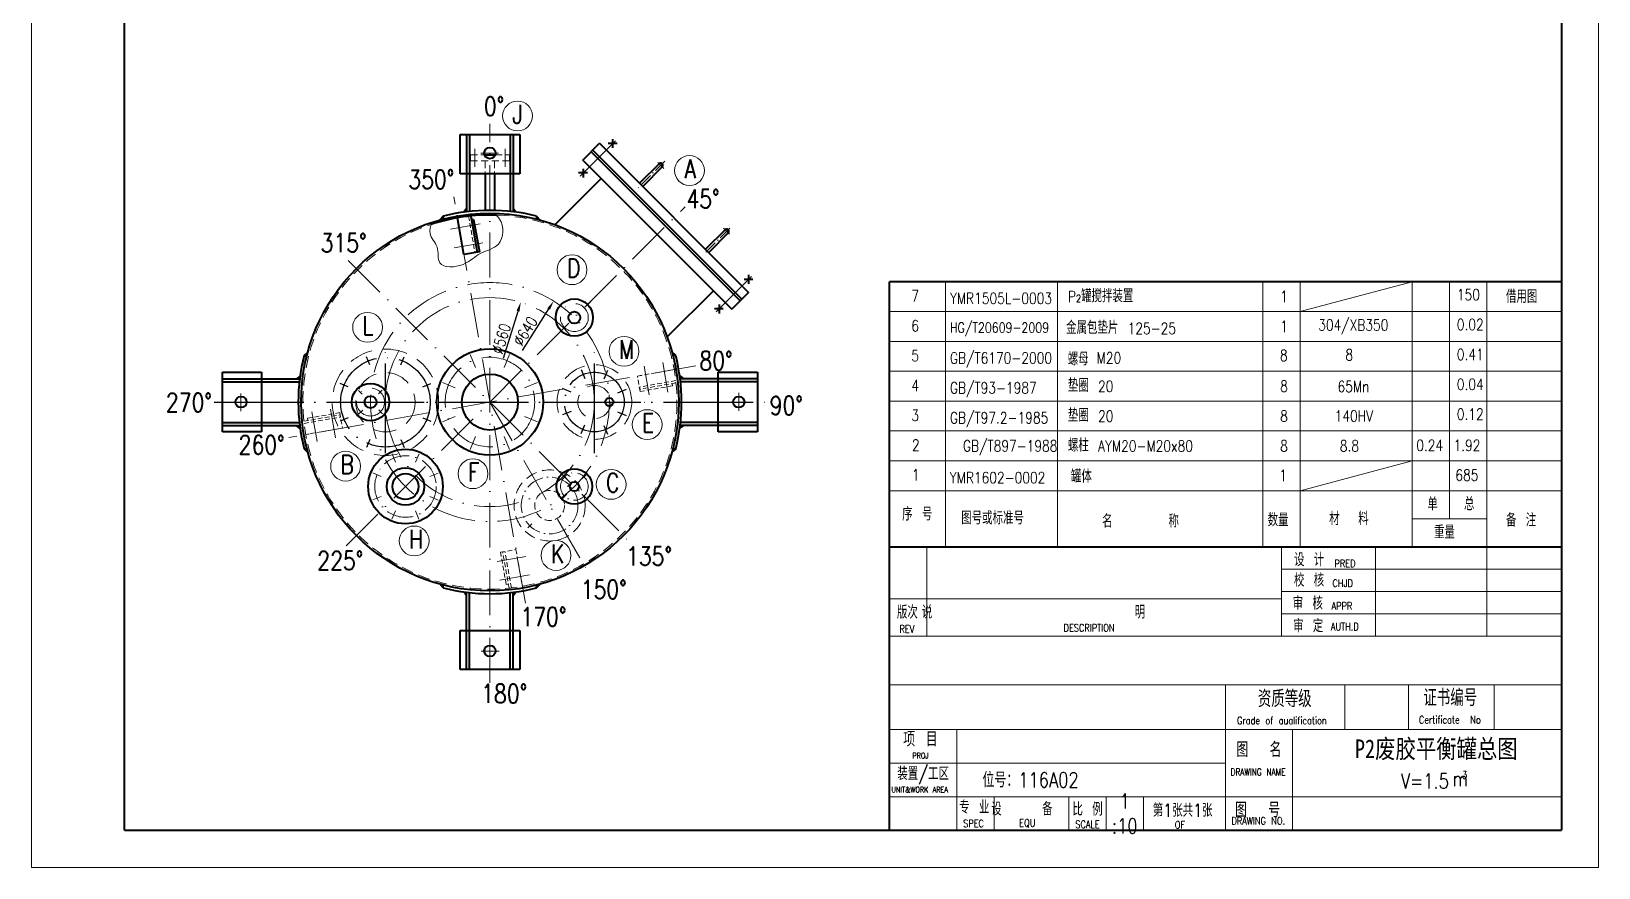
# Model space of a CAD drawing. Header units: millimetres. Extents: x 3080 to 3710, y -594 to 0.
# Drawn here: x 3080.3 to 3500.3, y -594.4 to -370.3 of the extents above; entities that cross this region are included whole.
import ezdxf
from ezdxf.enums import TextEntityAlignment as Align

# ---------------------------------------------------------------- set-up
doc = ezdxf.new("R2010")
doc.units = ezdxf.units.MM
for name, pattern in [('ACAD_ISO04W100', [30, 24, -3, 0, -3]), ('ACAD_ISO10W100', [18, 12, -3, 0, -3]), ('DASHED2', [9.525, 6.35, -3.175])]:
    doc.linetypes.add(name, pattern=pattern)
doc.layers.get('0').update_dxf_attribs({"lineweight": 20})
doc.layers.add('文字层', color=14, linetype='Continuous')
for name, color, linetype, lineweight in [('点划线', 7, 'ACAD_ISO10W100', 20), ('点化线', 3, 'ACAD_ISO04W100', 25), ('粗实线', 7, 'Continuous', 40), ('细实线', 7, 'Continuous', 20), ('虚线', 7, 'DASHED2', 20)]:
    doc.layers.add(name, color=color, linetype=linetype, lineweight=lineweight)
doc.styles.add('HZTXT', font='txt.shx', dxfattribs={"bigfont": 'hztxt.shx'})
doc.styles.add('样式 1', font='txt.shx', dxfattribs={"width": 0.8, "bigfont": 'hztxt.shx'})
doc.dimstyles.new('ISO-25', dxfattribs={"dimtxt": 3, "dimasz": 2.5, "dimexe": 1.25, "dimexo": 0, "dimtad": 1, "dimlfac": 6, "dimtxsty": 'HZTXT', "dimcen": 2.5, "dimadec": 0, "dimazin": 0, "dimtfac": 1, "dimtmove": 0, "dimatfit": 3, "dimfxl": 0, "dimarcsym": 0})

# ---------------------------------------------------------------- blocks, each defined once
blk = doc.blocks.new('*D89')
at = {"layer": 'Defpoints', "color": 0}
for p in [(3211.48, -442.86), (3194.95, -496.37)]:
    blk.add_point(p, dxfattribs=at)
at = {"layer": '细实线', "color": 0, "lineweight": -2}
blk.add_line((3206.84, -457.86), (3210.74, -445.25), dxfattribs=at)
at = {"layer": '细实线', "color": 0}
blk.add_solid([(3210.34, -445.13), (3211.14, -445.38), (3211.48, -442.86)], dxfattribs=at)
at = {"layer": '细实线', "color": 0, "insert": (3206.24, -452.63), "char_height": 3, "attachment_point": 5, "rotation": 72.8294, "style": '样式 1'}
blk.add_mtext('%%C560', dxfattribs=at)
blk = doc.blocks.new('*D90')
at = {"layer": 'Defpoints', "color": 0}
for p in [(3220.29, -442.56), (3186.13, -496.68)]:
    blk.add_point(p, dxfattribs=at)
at = {"layer": '细实线', "color": 0, "lineweight": -2}
blk.add_line((3211.91, -455.83), (3218.96, -444.67), dxfattribs=at)
at = {"layer": '细实线', "color": 0}
blk.add_solid([(3218.61, -444.45), (3219.31, -444.89), (3220.29, -442.56)], dxfattribs=at)
at = {"layer": '细实线', "color": 0, "insert": (3212.69, -450.62), "char_height": 3, "attachment_point": 5, "rotation": 57.7382, "style": '样式 1'}
blk.add_mtext('%%C640', dxfattribs=at)

msp = doc.modelspace()

# ---------------------------------------------------------------- hatches: boundary and pattern name
at = {"layer": '粗实线'}
h = msp.add_hatch(color=7, dxfattribs=at)
h.paths.add_polyline_path([(3189.7286, -420.8459, -0.00503475), (3190.7134, -420.5842), (3190.7134, -419.8106)])
h.paths.add_polyline_path([(3196.1492, -418.7542, -0.00399794), (3196.9634, -418.6477), (3196.9634, -417.6768)])
h.paths.add_polyline_path([(3209.4634, -417.7566), (3209.4634, -418.6477, -0.00318946), (3210.1131, -418.7316)])
h.paths.add_polyline_path([(3215.7134, -419.8106), (3215.7134, -420.5843, -0.00440393), (3216.5751, -420.8121)])
h = msp.add_hatch(color=7, dxfattribs=at)
h.paths.add_polyline_path([(3154.4433, -483.1008, -0.00503475), (3154.1817, -482.1159), (3153.408, -482.1159)])
h.paths.add_polyline_path([(3152.3516, -476.6802, -0.00399794), (3152.2452, -475.866), (3151.2743, -475.866)])
h.paths.add_polyline_path([(3151.354, -463.366), (3152.2452, -463.366, -0.00318946), (3152.329, -462.7162)])
h.paths.add_polyline_path([(3153.408, -457.116), (3154.1817, -457.116, -0.00440393), (3154.4095, -456.2542)])
h = msp.add_hatch(color=7, dxfattribs=at)
h.paths.add_polyline_path([(3251.9835, -456.1311, -0.00503475), (3252.2451, -457.116), (3253.0187, -457.116)])
h.paths.add_polyline_path([(3254.0752, -462.5517, -0.00399794), (3254.1816, -463.366), (3255.1525, -463.366)])
h.paths.add_polyline_path([(3255.0727, -475.866), (3254.1816, -475.866, -0.00318946), (3254.0977, -476.5157)])
h.paths.add_polyline_path([(3253.0187, -482.1159), (3252.2451, -482.1159, -0.00440393), (3252.0173, -482.9777)])
h = msp.add_hatch(color=7, dxfattribs=at)
h.paths.add_polyline_path([(3216.6982, -518.386, -0.00503475), (3215.7134, -518.6477), (3215.7134, -519.4213)])
h.paths.add_polyline_path([(3210.2776, -520.4777, -0.00399794), (3209.4634, -520.5842), (3209.4634, -521.5551)])
h.paths.add_polyline_path([(3196.9634, -521.4753), (3196.9634, -520.5842, -0.00318946), (3196.3137, -520.5003)])
h.paths.add_polyline_path([(3190.7134, -519.4213), (3190.7134, -518.6476, -0.00440393), (3189.8517, -518.4198)])
at = {"layer": '细实线'}
h = msp.add_hatch(dxfattribs=at)
h.set_pattern_fill('ANSI31', scale=0.15, style=0)
h.set_pattern_definition([(45, (1760.4846, -1274.30355), (-0.3367596, 0.3367596), [])])
edge = h.paths.add_edge_path()
edge.add_spline(control_points=[(3187.5288, -421.5082), (3187.4862, -421.6939), (3187.4408, -421.88), (3187.3963, -422.0655)], knot_values=[1.82415107, 1.82415107, 1.82415107, 1.82415107, 2.73749912, 2.73749912, 2.73749912, 2.73749912], degree=3, periodic=0)
edge.add_arc((3203.2134, -469.6159), 50.1121, 99.999957, 108.399119, ccw=False)
edge.add_line((3194.5116, -420.2651), (3194.4268, -419.7846))
edge.add_arc((3203.2134, -469.6159), 50.6, 99.999948, 108.057582)
h.paths.add_polyline_path([(3203.2135, -419.5038), (3203.2135, -419.0159, 0.04366105), (3194.4268, -419.7846), (3194.5116, -420.2651, -0.04366101)])
edge = h.paths.add_edge_path()
edge.add_line((3203.2135, -419.0159), (3203.2135, -419.5038))
edge.add_arc((3203.2134, -469.6159), 50.1121, 88.034454, 89.999942, ccw=False)
edge.add_spline(control_points=[(3204.9322, -419.5333), (3204.8138, -419.3747), (3204.7092, -419.2111), (3204.6305, -419.0357)], knot_values=[62.75319313, 62.75319313, 62.75319313, 62.75319313, 63.74382528, 63.74382528, 63.74382528, 63.74382528], degree=3, periodic=0)
edge.add_arc((3203.2134, -469.6159), 50.6, 88.395193, 89.999924)

# ---------------------------------------------------------------- linework, layer by layer
at = {"layer": '点划线', "color": 7}
for p, q in [((3203.2133, -544.8226), (3203.2135, -395.1055)), ((3212.717, -523.5141), (3193.5234, -414.6608)), ((3164.6632, -508.1661), (3255.5335, -417.2747)), ((3165.2373, -431.6455), (3241.0163, -507.4189)), ((3258.4357, -459.8788), (3149.3648, -479.1108)), ((3203.2134, -469.6159), (3229.9873, -515.9897))]:
    msp.add_line(p, q, dxfattribs=at)
at = {"layer": '点划线', "color": 7, "ltscale": 0.3}
for p, q in [((3250.0937, -405.0461), (3242.9558, -412.1825)), ((3267.4625, -423.0505), (3260.7185, -429.7932))]:
    msp.add_line(p, q, dxfattribs=at)
at = {"layer": '点划线', "color": 7}
for centre, radius in [((3203.2134, -469.616), 32), ((3203.2134, -469.616), 28), ((3225.8337, -446.9814), 3.75), ((3203.2129, -469.616), 11.9999), ((3171.2134, -469.616), 3.75)]:
    msp.add_circle(centre, radius, dxfattribs=at)
at = {"layer": '点划线', "color": 7, "ltscale": 0.6}
msp.add_circle((3180.586, -492.2434), 8.25, dxfattribs=at)
at = {"layer": '点划线', "color": 7, "ltscale": 0.4}
msp.add_circle((3219.2134, -497.3287), 7.5996, dxfattribs=at)
at = {"layer": '点划线', "color": 7, "ltscale": 0.5}
msp.add_circle((3225.8408, -492.2434), 3.69, dxfattribs=at)
at = {"layer": '点化线', "color": 7}
for p, q in [((3171.0692, -459.6598), (3170.1733, -457.4971)), ((3175.2134, -483.3166), (3175.2134, -455.079)), ((3179.3577, -459.6598), (3180.2536, -457.4971)), ((3231.2134, -483.3166), (3231.2134, -455.079)), ((3228.7153, -463.3649), (3227.7461, -461.0249)), ((3233.8672, -463.4293), (3234.8364, -461.0894)), ((3165.2083, -465.5207), (3163.0455, -464.6249)), ((3185.2186, -465.5207), (3187.3814, -464.6249)), ((3225.0268, -466.9622), (3222.6869, -465.993)), ((3237.4645, -467.1178), (3239.8045, -466.1486)), ((3129.3111, -469.616), (3277.9554, -469.616)), ((3161.5473, -469.616), (3189.3196, -469.616)), ((3217.5473, -469.616), (3245.3196, -469.616)), ((3165.2083, -473.8093), (3163.0455, -474.7051)), ((3185.2186, -473.8093), (3187.3814, -474.7051)), ((3224.9624, -472.1141), (3222.6224, -473.0833)), ((3237.4, -472.2697), (3239.74, -473.2389)), ((3228.5597, -475.8026), (3227.5905, -478.1425)), ((3233.7116, -475.867), (3234.6808, -478.207)), ((3171.0692, -479.6702), (3170.1733, -481.8329)), ((3179.3577, -479.6702), (3180.2536, -481.8329))]:
    msp.add_line(p, q, dxfattribs=at)
for centre, radius in [((3175.2134, -469.665), 12), ((3231.2134, -469.616), 7.998)]:
    msp.add_circle(centre, radius, dxfattribs=at)
at = {"layer": '粗实线', "color": 7}
for p, q in [((3105.3252, -584.3636), (3105.3252, -10.3636)), ((3490.3252, -10.3636), (3490.3252, -584.3636)), ((3195.2134, -397.928), (3211.2134, -397.928)), ((3195.2134, -408.428), (3195.2134, -397.928)), ((3196.9634, -397.928), (3196.9634, -418.6477)), ((3197.7634, -397.928), (3197.7634, -418.556)), ((3208.6634, -397.928), (3208.6634, -418.556)), ((3209.4634, -397.928), (3209.4634, -418.6477)), ((3211.2134, -397.928), (3211.2134, -408.428)), ((3232.5949, -400.2857), (3228.0694, -404.8112)), ((3228.0694, -404.8112), (3232.5949, -400.2857)), ((3230.3322, -402.5484), (3270.2808, -442.4972)), ((3230.7564, -402.1241), (3270.705, -442.0729)), ((3232.5949, -400.2857), (3272.5435, -440.2345)), ((3232.5949, -400.2857), (3272.5435, -440.2345)), ((3237.2679, -400.3432), (3234.8649, -400.3432)), ((3236.0743, -399.1992), (3236.0743, -401.5261)), ((3201.795, -403.4159), (3204.6318, -403.4159)), ((3228.0694, -404.8111), (3268.018, -444.7599)), ((3268.0181, -444.7599), (3228.0694, -404.8112)), ((3228.1894, -407.0841), (3228.1894, -409.411)), ((3248.5387, -405.7528), (3243.3061, -410.9969)), ((3249.3813, -406.6072), (3244.1547, -411.8455)), ((3211.2134, -408.428), (3195.2134, -408.428)), ((3201.9634, -408.428), (3201.9634, -418.2812)), ((3204.4634, -408.428), (3204.4634, -418.2812)), ((3232.9824, -409.7242), (3220.6075, -422.0995)), ((3229.383, -408.2281), (3226.98, -408.2281)), ((3190.7134, -419.8106), (3189.7286, -420.8459)), ((3190.7134, -419.8106), (3190.7134, -420.5842)), ((3196.1492, -418.7542), (3196.9634, -417.6768)), ((3210.1131, -418.7316), (3209.4634, -417.7566)), ((3215.7134, -419.8106), (3215.7134, -420.5843)), ((3215.7134, -419.8106), (3216.5751, -420.8121)), ((3266.2162, -423.4422), (3260.9838, -428.6747)), ((3267.0647, -424.2907), (3261.8323, -429.5232)), ((3273.6301, -436.755), (3271.3031, -436.755)), ((3272.4861, -435.5614), (3272.4861, -437.9643)), ((3263.1051, -439.847), (3250.6965, -452.1312)), ((3272.5435, -440.2345), (3268.018, -444.7599)), ((3272.5435, -440.2345), (3268.0181, -444.7599)), ((3310.3252, -584.3636), (3310.3252, -437.3636)), ((3490.3252, -437.3636), (3310.3252, -437.3636)), ((3265.7452, -444.6399), (3263.4182, -444.6399)), ((3264.6012, -443.4463), (3264.6012, -445.8492)), ((3153.408, -457.116), (3154.4095, -456.2542)), ((3153.408, -457.116), (3154.1817, -457.116)), ((3253.0187, -457.116), (3251.9835, -456.1311)), ((3253.0187, -457.116), (3252.2451, -457.116)), ((3131.5255, -477.6159), (3131.5255, -461.616)), ((3131.5255, -461.616), (3142.0255, -461.616)), ((3142.0255, -461.616), (3142.0255, -477.6159)), ((3252.8223, -459.6501), (3253.0306, -460.8319)), ((3264.4013, -477.6159), (3264.4013, -461.616)), ((3264.4013, -461.616), (3274.9013, -461.616)), ((3274.9013, -461.616), (3274.9013, -477.6159)), ((3131.5255, -463.366), (3152.2452, -463.366)), ((3131.5255, -464.1659), (3152.1534, -464.1659)), ((3152.329, -462.7162), (3151.354, -463.366)), ((3254.0752, -462.5517), (3255.1525, -463.366)), ((3274.9013, -463.366), (3254.1816, -463.366)), ((3274.9013, -464.1659), (3254.2734, -464.1659)), ((3131.5255, -475.066), (3152.1534, -475.066)), ((3131.5255, -475.866), (3152.2452, -475.866)), ((3142.0255, -477.6159), (3131.5255, -477.6159)), ((3152.3516, -476.6802), (3151.2743, -475.866)), ((3254.0977, -476.5157), (3255.0727, -475.866)), ((3274.9013, -475.866), (3254.1816, -475.866)), ((3274.9013, -475.066), (3254.2734, -475.066)), ((3274.9013, -477.6159), (3264.4013, -477.6159)), ((3153.408, -482.1159), (3154.1817, -482.1159)), ((3153.408, -482.1159), (3154.4433, -483.1008)), ((3253.0187, -482.1159), (3252.0173, -482.9777)), ((3253.0187, -482.1159), (3252.2451, -482.1159)), ((3310.3252, -508.3636), (3490.3252, -508.3636)), ((3310.3252, -508.3636), (3490.3252, -508.3636)), ((3190.7134, -519.4213), (3189.8517, -518.4198)), ((3190.7134, -519.4213), (3190.7134, -518.6476)), ((3196.3137, -520.5003), (3196.9634, -521.4753)), ((3196.9634, -541.3039), (3196.9634, -520.5842)), ((3197.7634, -541.3039), (3197.7634, -520.6759)), ((3208.6634, -541.3039), (3208.6634, -520.6759)), ((3210.2776, -520.4777), (3209.4634, -521.5551)), ((3209.4634, -541.3039), (3209.4634, -520.5842)), ((3215.7134, -519.4213), (3216.6982, -518.386)), ((3215.7134, -519.4213), (3215.7134, -518.6477)), ((3195.2134, -541.3039), (3195.2134, -530.8039)), ((3195.2134, -530.8039), (3211.2134, -530.8039)), ((3211.2134, -530.8039), (3211.2134, -541.3039)), ((3211.2134, -541.3039), (3195.2134, -541.3039)), ((3105.3252, -584.3636), (3490.3252, -584.3636))]:
    msp.add_line(p, q, dxfattribs=at)
at = {"layer": '粗实线', "color": 7, "ltscale": 0.2}
for p, q in [((3198.0792, -419.7675), (3199.7909, -429.4749)), ((3196.2456, -430.1), (3194.5114, -420.2651)), ((3198.8537, -420.7044), (3198.2628, -420.8086)), ((3198.8537, -420.7044), (3200.3818, -429.3707)), ((3200.3818, -429.3707), (3196.2456, -430.1))]:
    msp.add_line(p, q, dxfattribs=at)
at = {"layer": '粗实线', "color": 7}
for centre, radius in [((3203.2134, -402.9278), 1.5), ((3203.2134, -469.6159), 50.6), ((3225.8337, -446.9814), 5), ((3225.8337, -446.9814), 1.6), ((3203.2208, -469.5996), 14.25), ((3171.2134, -469.616), 5), ((3203.2129, -469.616), 7.4999), ((3136.5253, -469.616), 1.5), ((3171.2134, -469.616), 1.6), ((3235.2134, -469.616), 1.1), ((3269.9015, -469.616), 1.5), ((3180.586, -492.2434), 10), ((3180.586, -492.2434), 5), ((3180.586, -492.2434), 3.5), ((3225.8408, -492.2434), 4.752), ((3225.8408, -492.2434), 1.248), ((3203.2134, -536.3041), 1.5)]:
    msp.add_circle(centre, radius, dxfattribs=at)
for centre, radius, start, end in [((3248.957, -406.1829), 0.6, 314.999855, 134.999855), ((3203.2134, -469.6159), 50.1121, 88.034454, 108.399119), ((3203.2134, -469.616), 51.35, 75.911082, 104.088918), ((3266.6435, -423.8695), 0.5958, 314.999855, 134.999855), ((3203.2134, -469.616), 51.35, 165.911082, 194.088918), ((3203.2134, -469.616), 51.35, 165.911082, 194.088918), ((3203.2134, -469.616), 51.35, 345.911082, 14.088918), ((3203.2134, -469.616), 51.35, 255.911082, 284.088918)]:
    msp.add_arc(centre, radius, start, end, dxfattribs=at)
at = {"layer": '细实线', "color": 7}
for p, q in [((3080.3252, -0.3636), (3080.3252, -594.3636)), ((3080.3252, -594.3636), (3080.3252, -0.3636)), ((3500.3252, -0.3636), (3500.3252, -594.3636)), ((3199.1505, -406.5807), (3199.1505, -401.7304)), ((3205.5398, -402.9017), (3200.7752, -402.9017)), ((3207.2764, -406.5807), (3207.2764, -401.7304)), ((3227.3626, -409.0535), (3236.8282, -399.588)), ((3248.1796, -405.4055), (3249.8167, -407.0426)), ((3265.8166, -423.0426), (3267.3744, -424.6004)), ((3273.2762, -435.9662), (3263.7982, -445.4601)), ((3325.3252, -508.3636), (3325.3252, -437.3636)), ((3355.3252, -508.3636), (3355.3252, -437.3636)), ((3410.3252, -508.3636), (3410.3252, -437.3636)), ((3420.3252, -508.3636), (3420.3252, -437.3636)), ((3420.3252, -445.3636), (3450.3252, -437.3636)), ((3450.3252, -493.3636), (3450.3252, -437.3636)), ((3460.3252, -500.8636), (3460.3252, -437.3636)), ((3470.3252, -532.3636), (3470.3252, -437.3636)), ((3231.0852, -441.7675), (3229.4114, -443.4413)), ((3490.3252, -445.3636), (3310.3252, -445.3636)), ((3220.5963, -452.2096), (3222.2702, -450.5358)), ((3490.3252, -453.3636), (3310.3252, -453.3636)), ((3199.3732, -460.3431), (3197.939, -456.8806)), ((3207.054, -460.3456), (3208.4883, -456.8831)), ((3490.3252, -461.3636), (3310.3252, -461.3636)), ((3193.9403, -465.7725), (3190.4778, -464.3383)), ((3212.4834, -465.7786), (3215.9459, -464.3444)), ((3136.4991, -467.2895), (3136.4991, -472.0541)), ((3168.0162, -466.5036), (3169.0147, -467.5189)), ((3174.3258, -466.4187), (3173.3105, -467.4172)), ((3269.9277, -471.9424), (3269.9277, -467.1778)), ((3490.3252, -469.3636), (3310.3252, -469.3636)), ((3325.3252, -508.3636), (3325.3252, -469.3636)), ((3355.3252, -508.3636), (3355.3252, -469.3636)), ((3410.3252, -508.3636), (3410.3252, -469.3636)), ((3420.3252, -508.3636), (3420.3252, -469.3636)), ((3168.101, -472.8132), (3169.1163, -471.8147)), ((3174.4107, -472.7283), (3173.4121, -471.713)), ((3193.9377, -473.4533), (3190.4752, -474.8875)), ((3212.4809, -473.4594), (3215.9434, -474.8936)), ((3490.3252, -477.3636), (3310.3252, -477.3636)), ((3199.3671, -478.8863), (3197.9329, -482.3488)), ((3207.048, -478.8888), (3208.4822, -482.3513)), ((3176.9779, -483.5122), (3177.8757, -485.7099)), ((3184.2086, -483.5182), (3183.2894, -485.707)), ((3490.3252, -485.3636), (3310.3252, -485.3636)), ((3420.3252, -493.3636), (3450.3252, -485.3636)), ((3171.8609, -488.6208), (3174.0496, -489.5399)), ((3189.3171, -488.6353), (3187.1195, -489.5331)), ((3223.7999, -490.2025), (3222.7212, -489.1238)), ((3223.9689, -492.2858), (3225.0476, -491.2071)), ((3227.8817, -490.2025), (3228.9603, -489.1238)), ((3171.8548, -495.8514), (3174.0525, -494.9536)), ((3189.3111, -495.8659), (3187.1223, -494.9468)), ((3223.7999, -494.2842), (3222.7212, -495.3629)), ((3227.8817, -494.2842), (3228.9603, -495.3629)), ((3490.3252, -493.3636), (3310.3252, -493.3636)), ((3490.3252, -493.3636), (3310.3252, -493.3636)), ((3450.3252, -508.3636), (3450.3252, -493.3636)), ((3450.3252, -508.3636), (3450.3252, -493.3636)), ((3176.9634, -500.9685), (3177.8826, -498.7797)), ((3184.194, -500.9745), (3183.2963, -498.7768)), ((3213.367, -503.2907), (3214.4456, -502.212)), ((3450.3252, -500.8636), (3470.3252, -500.8636)), ((3490.3252, -508.3636), (3310.3252, -508.3636)), ((3310.3252, -508.3636), (3490.3252, -508.3636)), ((3310.3252, -508.3636), (3490.3252, -508.3636)), ((3490.3252, -508.3636), (3310.3252, -508.3636)), ((3310.3252, -508.3636), (3490.3252, -508.3636)), ((3310.3252, -508.3636), (3490.3252, -508.3636)), ((3320.3252, -508.3636), (3320.3252, -532.3636)), ((3415.3252, -508.3636), (3490.3252, -508.3636)), ((3415.3252, -508.3636), (3415.3252, -532.3636)), ((3415.3252, -508.3636), (3490.3252, -508.3636)), ((3440.538, -508.3636), (3440.538, -532.3636)), ((3415.3252, -514.3636), (3490.3252, -514.3636)), ((3415.3252, -520.3636), (3490.3252, -520.3636)), ((3310.3252, -522.3636), (3415.3252, -522.3636)), ((3415.3252, -526.3636), (3490.3252, -526.3636)), ((3310.3252, -532.3636), (3490.3252, -532.3636)), ((3490.3252, -584.3636), (3490.3252, -532.3636)), ((3200.887, -536.3302), (3205.6516, -536.3302)), ((3310.3252, -545.3636), (3490.3252, -545.3636)), ((3400.3252, -584.3636), (3400.3252, -545.3636)), ((3432.3252, -557.3636), (3432.3252, -545.3636)), ((3449.3252, -557.3636), (3449.3252, -545.3636)), ((3472.3252, -557.3636), (3472.3252, -545.3636)), ((3310.3252, -557.3636), (3490.3252, -557.3636)), ((3328.3252, -584.3636), (3328.3252, -557.3636)), ((3418.3252, -584.3636), (3418.3252, -557.3636)), ((3310.3252, -566.3636), (3400.3252, -566.3636)), ((3310.3252, -575.3636), (3490.3252, -575.3636)), ((3338.3252, -584.3636), (3338.3252, -575.3636)), ((3358.3252, -584.3636), (3358.3252, -575.3636)), ((3368.3252, -584.3636), (3368.3252, -575.3636)), ((3378.3252, -584.3636), (3378.3252, -575.3636)), ((3310.3252, -584.3636), (3490.3252, -584.3636)), ((3080.3252, -594.3636), (3500.3252, -594.3636))]:
    msp.add_line(p, q, dxfattribs=at)
at = {"layer": '细实线', "color": 7, "ltscale": 0.2}
for p, q in [((3200.5608, -421.9076), (3192.62, -423.3207)), ((3201.3141, -426.9318), (3193.6244, -428.2506)), ((3245.8974, -467.7168), (3244.5786, -460.027)), ((3250.9216, -466.9635), (3249.5085, -459.0226)), ((3155.505, -472.2684), (3156.918, -480.2093)), ((3160.5291, -471.5151), (3161.8479, -479.2049)), ((3205.1124, -512.3001), (3212.8022, -510.9813)), ((3310.3252, -508.3636), (3325.3252, -508.3636)), ((3310.3252, -508.3636), (3325.3252, -508.3636)), ((3205.8657, -517.3243), (3213.8066, -515.9112))]:
    msp.add_line(p, q, dxfattribs=at)
at = {"layer": '细实线', "color": 7}
for centre in [(3210.6184, -392.9617), (3256.7062, -407.5958), (3225.2096, -434.1614), (3170.433, -449.5857), (3239.1483, -456.0269), (3245.3595, -475.6586), (3164.5373, -486.8012), (3198.6671, -488.8197), (3235.7081, -491.677), (3182.9309, -506.8318), (3220.9212, -510.7032)]:
    msp.add_circle(centre, 4, dxfattribs=at)
msp.add_open_spline([(3187.5288, -421.5082), (3187.2958, -422.5248), (3186.5489, -424.944), (3189.8485, -427.8011), (3188.5939, -433.8607), (3196.6595, -433.4733), (3200.2517, -429.3398), (3206.8148, -428.1263), (3207.2221, -421.5835), (3204.8707, -419.5874), (3204.6217, -419.0159)], degree=3, knots=[1.82415107, 1.82415107, 1.82415107, 1.82415107, 6.82217507, 13.63268227, 20.70947827, 31.13667174, 40.53671433, 49.38746512, 60.56892038, 63.7811046, 63.7811046, 63.7811046, 63.7811046], dxfattribs=at)
at = {"layer": '虚线', "color": 7, "ltscale": 0.3}
for p, q in [((3197.9634, -403.4159), (3201.795, -403.4159)), ((3197.9634, -405.0159), (3197.9634, -403.4159)), ((3208.4634, -405.0159), (3197.9634, -405.0159)), ((3201.9634, -405.0159), (3201.9634, -408.428)), ((3204.4634, -405.0159), (3204.4634, -408.428)), ((3204.6318, -403.4159), (3208.4634, -403.4159)), ((3208.4634, -403.4159), (3208.4634, -405.0159))]:
    msp.add_line(p, q, dxfattribs=at)
at = {"layer": '虚线', "color": 7, "ltscale": 0.2}
for p, q in [((3197.4815, -419.8327), (3199.2, -429.5791)), ((3242.7292, -462.6483), (3252.5643, -460.9141)), ((3243.4585, -466.7845), (3242.7292, -462.6483)), ((3252.9934, -463.8553), (3243.2502, -465.6027)), ((3253.0619, -464.4819), (3243.3543, -466.1936)), ((3252.1248, -465.2564), (3243.4585, -466.7845)), ((3252.1248, -465.2564), (3252.0206, -464.6655)), ((3153.3677, -474.7773), (3163.0722, -473.0383)), ((3153.4301, -475.3477), (3163.1764, -473.6292)), ((3154.3017, -473.9755), (3162.968, -472.4474)), ((3154.3017, -473.9755), (3154.4059, -474.5664)), ((3162.968, -472.4474), (3163.6973, -476.5836)), ((3163.6973, -476.5836), (3153.8625, -478.3178)), ((3206.0448, -509.8612), (3210.181, -509.1319)), ((3207.5729, -518.5275), (3206.0448, -509.8612)), ((3208.3484, -519.4644), (3206.6357, -509.757)), ((3208.9739, -519.396), (3207.2265, -509.6528)), ((3210.181, -509.1319), (3211.9152, -518.9669)), ((3207.5729, -518.5275), (3208.1647, -518.4231))]:
    msp.add_line(p, q, dxfattribs=at)
at = {"layer": '虚线', "color": 7, "ltscale": 0.5}
for centre, radius in [((3203.2134, -469.616), 50.1122), ((3219.2134, -497.3287), 9.525)]:
    msp.add_circle(centre, radius, dxfattribs=at)
at = {"layer": '虚线', "color": 7}
for centre, radius in [((3175.2134, -469.665), 14.25), ((3175.2134, -469.665), 7.95), ((3231.2134, -469.616), 9.999), ((3231.2134, -469.616), 4.44)]:
    msp.add_circle(centre, radius, dxfattribs=at)
at = {"layer": '虚线', "color": 7, "ltscale": 0.3}
msp.add_circle((3219.2134, -497.3287), 4, dxfattribs=at)

# ---------------------------------------------------------------- texts
at = {"color": 3, "insert": (3326.489, -440.3183), "char_height": 3, "width": 23.685537, "attachment_point": 1, "style": '样式 1'}
msp.add_mtext('YMR1505L-0003', dxfattribs=at)
at = {"color": 7, "attachment_point": 1, "style": '样式 1'}
for s, insert, char_height, width in [('HG/T20609-2009', (3326.489, -448.3183), 2.7, 34.738927), ('304/XB350', (3425.1675, -447.4564), 3, 25.953546), ('GB/T6170-2000', (3326.489, -456.3183), 3, 34.738927), ('螺母', (3358.0638, -456.2787), 3.5, 8.444419), ('M20', (3365.795, -456.2787), 3, 17.528549), ('8', (3432.4723, -455.4564), 3, 25.953546), ('GB/T93-1987', (3326.489, -464.3183), 3, 23.685537), ('GB/T97.2-1985', (3326.489, -472.3183), 3, 23.685537), ('位号：116A02', (3335.2005, -568.8468), 4, 34.650526)]:
    msp.add_mtext(s, dxfattribs=dict(at, insert=insert, char_height=char_height, width=width))
at = {"layer": '文字层', "color": 7, "style": '样式 1', "width": 0.8}
msp.add_text('65Mn', height=3, dxfattribs=at).set_placement((3430.3478, -466.9481))
at = {"layer": '细实线', "color": 7, "style": '样式 1', "width": 0.8}
for s, height, p in [('设 计', 3.5, (3422.7305, -511.8431)), ('PRED', 2, (3432.3533, -512.8713)), ('校 核', 3.5, (3422.7221, -517.3275)), ('CHJD', 2, (3431.7575, -518.1528)), ('版次', 3.5, (3315.0835, -525.9054)), ('说                    明', 3.5, (3348.878, -525.8741)), ('审 核', 3.5, (3422.3792, -523.4974)), ('APPR', 2, (3431.5439, -524.2371)), ('DESCRIPTION', 2, (3363.7773, -530.122)), ('审 定', 3.5, (3422.4935, -529.553)), ('AUTH.D', 2, (3432.2915, -529.7876)), ('REV', 2, (3314.9565, -530.4092)), ('Grade of aualification', 2, (3415.4435, -554.952)), ('Certificate  No', 2, (3460.4572, -554.7265)), ('项 目', 4, (3318.5808, -559.9214)), ('图  名', 4, (3409.2836, -562.761)), ('装置/工区', 3.5, (3319.2995, -569.1517)), ('PROJ', 1.5, (3318.5932, -564.3331)), ('DRAWING NAME', 1.8, (3409.0609, -568.7397)), ('专 业', 3.5, (3332.9968, -578.1487)), ('设    备 ', 3.5, (3347.0045, -578.6223)), ('比 例', 3.5, (3363.3655, -578.6944)), ('第1张共1张', 3.5, (3388.8448, -578.9876)), ('图  号', 4, (3408.9316, -578.9056)), ('SPEC', 2, (3332.8162, -582.514)), ('EQU', 2, (3347.2206, -582.392)), ('SCALE', 2, (3363.334, -582.758)), ('OF', 2, (3388.1145, -582.88)), ('DRAWING NO.', 2, (3409.1107, -581.8371))]:
    msp.add_text(s, height=height, dxfattribs=at).set_placement(p, align=Align.MIDDLE_CENTER)
for s, p in [('资质等级', (3416.2012, -546.8694)), ('证书编号', (3460.5665, -546.5943))]:
    msp.add_text(s, height=4.5, dxfattribs=at).set_placement(p, align=Align.TOP_CENTER)
msp.add_text('UNIT&WORK AREA', height=1.5, dxfattribs=at).set_placement((3318.3935, -573.4557), align=Align.MIDDLE)
at = {"layer": '细实线', "color": 7, "style": '样式 1'}
for s, insert, char_height, width, attachment_point in [('{\\Ftxt,gbcbig|c134;0%%D}', (3201.6039, -387.8678), 5, 4.016421, 1), ('J', (3209.2348, -390.0049), 5, 5.090113, 1), ('A', (3255.3227, -404.6391), 5, 5.090113, 1), ('{\\Ftxt,gbcbig|c134;350%%D}', (3181.3557, -407.4462), 5, 4.016421, 1), ('{\\Ftxt,gbcbig|c134;45%%D}', (3255.892, -412.6768), 5, 4.016421, 1), ('{\\Ftxt,gbcbig|c134;315%%D}', (3157.877, -424.45), 5, 4.016421, 1), ('D', (3223.826, -431.2046), 5, 5.090113, 1), ('7', (3316.1478, -439.6744), 3, 6.032554, 1), ('{\\H0.8571x;P\\H0.6667x;2}罐搅拌装置', (3358.0959, -439.393), 3.5, 27.105445, 1), ('1', (3414.9794, -439.8583), 3, 5.873917, 1), ('150 ', (3462.3226, -439.3538), 3, 7.561567, 1), ('L', (3169.0494, -446.629), 5, 5.090113, 1), ('6', (3316.1478, -447.6744), 3, 6.032554, 1), ('金属包垫片 {\\H0.8571x;125-25  }', (3357.6107, -447.8942), 3.5, 105.587336, 1), ('1', (3414.9794, -447.8583), 3, 5.873917, 1), ('0.02 ', (3462.3226, -447.3538), 3, 7.561567, 1), ('M', (3237.7647, -453.0702), 5, 5.090113, 1), ('{\\Ftxt,gbcbig|c134;80%%D}', (3259.3549, -456.0538), 5, 4.016421, 1), ('5', (3316.1478, -455.6744), 3, 6.032554, 1), ('8', (3414.8999, -455.6266), 3, 2.459985, 1), ('0.41 ', (3462.3226, -455.3538), 3, 7.561567, 1), ('4', (3316.1478, -463.6744), 3, 6.032554, 1), ('垫圈 {\\H0.85714x;20}', (3358.0959, -463.393), 3.5, 27.105445, 1), ('8', (3414.9794, -463.8583), 3, 5.873917, 1), ('0.04', (3462.3226, -463.3538), 3, 7.561567, 1), ('{\\Ftxt,gbcbig|c134;270%%D}', (3116.3971, -467.2413), 5, 4.016421, 1), ('{\\Ftxt,gbcbig|c134;90%%D}', (3278.173, -468.027), 5, 4.016421, 1), ('E', (3243.9759, -472.7019), 5, 5.090113, 1), ('3', (3316.1478, -471.6744), 3, 6.032554, 1), ('垫圈 {\\H0.85714x;20}', (3358.0959, -471.393), 3.5, 27.105445, 1), ('8', (3414.9794, -471.8583), 3, 5.873917, 1), ('140HV', (3429.5905, -471.8583), 3, 5.873917, 1), ('0.12 ', (3462.3226, -471.3538), 3, 7.561567, 1), ('{\\Ftxt,gbcbig|c134;260%%D}', (3135.896, -478.5691), 5, 4.016421, 1), ('2', (3316.3053, -479.6563), 3, 8.207087, 1), ('螺柱 {\\H0.85714x;AYM20-M20x80}', (3358.0959, -479.393), 3.5, 43.3393, 1), ('8', (3414.9794, -479.8583), 3, 5.873917, 1), ('8.8', (3430.9637, -479.8583), 3, 5.873917, 1), ('0.24', (3451.4525, -479.7122), 3, 5.207698, 1), ('1.92', (3461.4525, -479.7122), 3, 5.207698, 1), ('B', (3163.1537, -483.8444), 5, 5.090113, 1), ('F', (3197.2835, -485.863), 5, 5.090113, 1), ('C', (3234.3245, -488.7202), 5, 5.090113, 1), ('1', (3316.2637, -487.6196), 3, 8.528033, 1), ('罐体', (3358.9218, -487.7231), 3.5, 20.256841, 1), ('1', (3414.7081, -487.7806), 3, 2.627547, 1), ('685', (3461.9401, -487.7122), 3, 5.207698, 1), ('单', (3454.4128, -495.1661), 3.5, 1.424887, 1), ('单', (3454.4128, -495.1661), 3.5, 1.424887, 1), ('总', (3464.2325, -495.136), 3.5, 3.22975, 1), ('总', (3464.2325, -495.136), 3.5, 3.22975, 1), ('序 号', (3313.6841, -497.8554), 3.5, 11.304134, 1), ('图号或标准号', (3329.507, -498.9134), 3.5, 28.592801, 1), ('名      称', (3367.2651, -499.7452), 3.5, 47.781307, 1), ('数量', (3411.6252, -499.4372), 3.5, 7.979378, 1), ('材  料', (3428.1135, -499.1001), 3.5, 22.893239, 1), ('备 注 ', (3475.489, -499.4683), 3.5, 12.53904, 1), ('H', (3181.5473, -503.8751), 5, 5.090113, 1), ('重量', (3456.2114, -502.7101), 3.5, 7.965639, 1), ('K', (3219.5376, -507.7464), 5, 5.090113, 1), ('{\\Ftxt,gbcbig|c134;225%%D}', (3156.9737, -509.5851), 5, 4.016421, 1), ('{\\Ftxt,gbcbig|c134;135%%D}', (3239.7102, -508.4066), 5, 4.016421, 1), ('{\\Ftxt,gbcbig|c134;150%%D}', (3227.5592, -517.3156), 5, 4.016421, 1), ('{\\Ftxt,gbcbig|c134;170%%D}', (3211.3983, -524.6221), 5, 4.016421, 1), ('{\\Ftxt,gbcbig|c134;180%%D}', (3200.8821, -545.2225), 5, 4.016421, 1), ('{\\fFangSong_GB2312|b0|i0|c134|p49;P2废胶平衡罐总图}', (3434.9844, -560.0129), 5, 46.099695, 1), ('V=1.5', (3447.3123, -569.1422), 4, 26.505298, 1), ('m', (3461.1516, -568.5273), 4, 10.185599, 1), ('3', (3463.7618, -568.5273), 2, 5.966146, 1), ('1 :10', (3373.3252, -579.8636), 4, 10, 5)]:
    msp.add_mtext(s, dxfattribs=dict(at, insert=insert, char_height=char_height, width=width, attachment_point=attachment_point))
at = {"layer": '细实线', "color": 3, "insert": (3475.489, -439.5747), "char_height": 3.5, "width": 12.53904, "attachment_point": 1, "style": '样式 1'}
msp.add_mtext('借用图 ', dxfattribs=at)
at = {"layer": '细实线', "color": 7, "ltscale": 0.2, "insert": (3337.2891, -481.8636), "char_height": 3, "width": 83.327901, "attachment_point": 5, "style": '样式 1'}
msp.add_mtext('     GB/T897-1988', dxfattribs=at)
at = {"layer": '细实线', "color": 3, "ltscale": 0.2, "insert": (3339.241, -489.8636), "char_height": 3, "width": 72, "attachment_point": 5, "style": '样式 1'}
msp.add_mtext('YMR1602-0002', dxfattribs=at)

# ---------------------------------------------------------------- dimensions: what is measured, and where the dimension line sits
at = {"layer": '细实线', "color": 7}
for p1, p2, text, picture, middle in [((3186.1322, -496.6757), (3220.2946, -442.5562), '%%C640', '*D90', (3214.4897, -451.7523)), ((3194.9473, -496.368), (3211.4795, -442.8639), '%%C560', '*D89', (3208.269, -453.2542))]:
    dim = msp.add_diameter_dim_2p(p1=p1, p2=p2, text=text, dimstyle='ISO-25', override={"dimtxsty": '样式 1'}, dxfattribs=at)
    dim.commit()
    dim.dimension.update_dxf_attribs({"geometry": picture, "text_midpoint": middle, "dimtype": 163})

doc.saveas('drawing.dxf')
